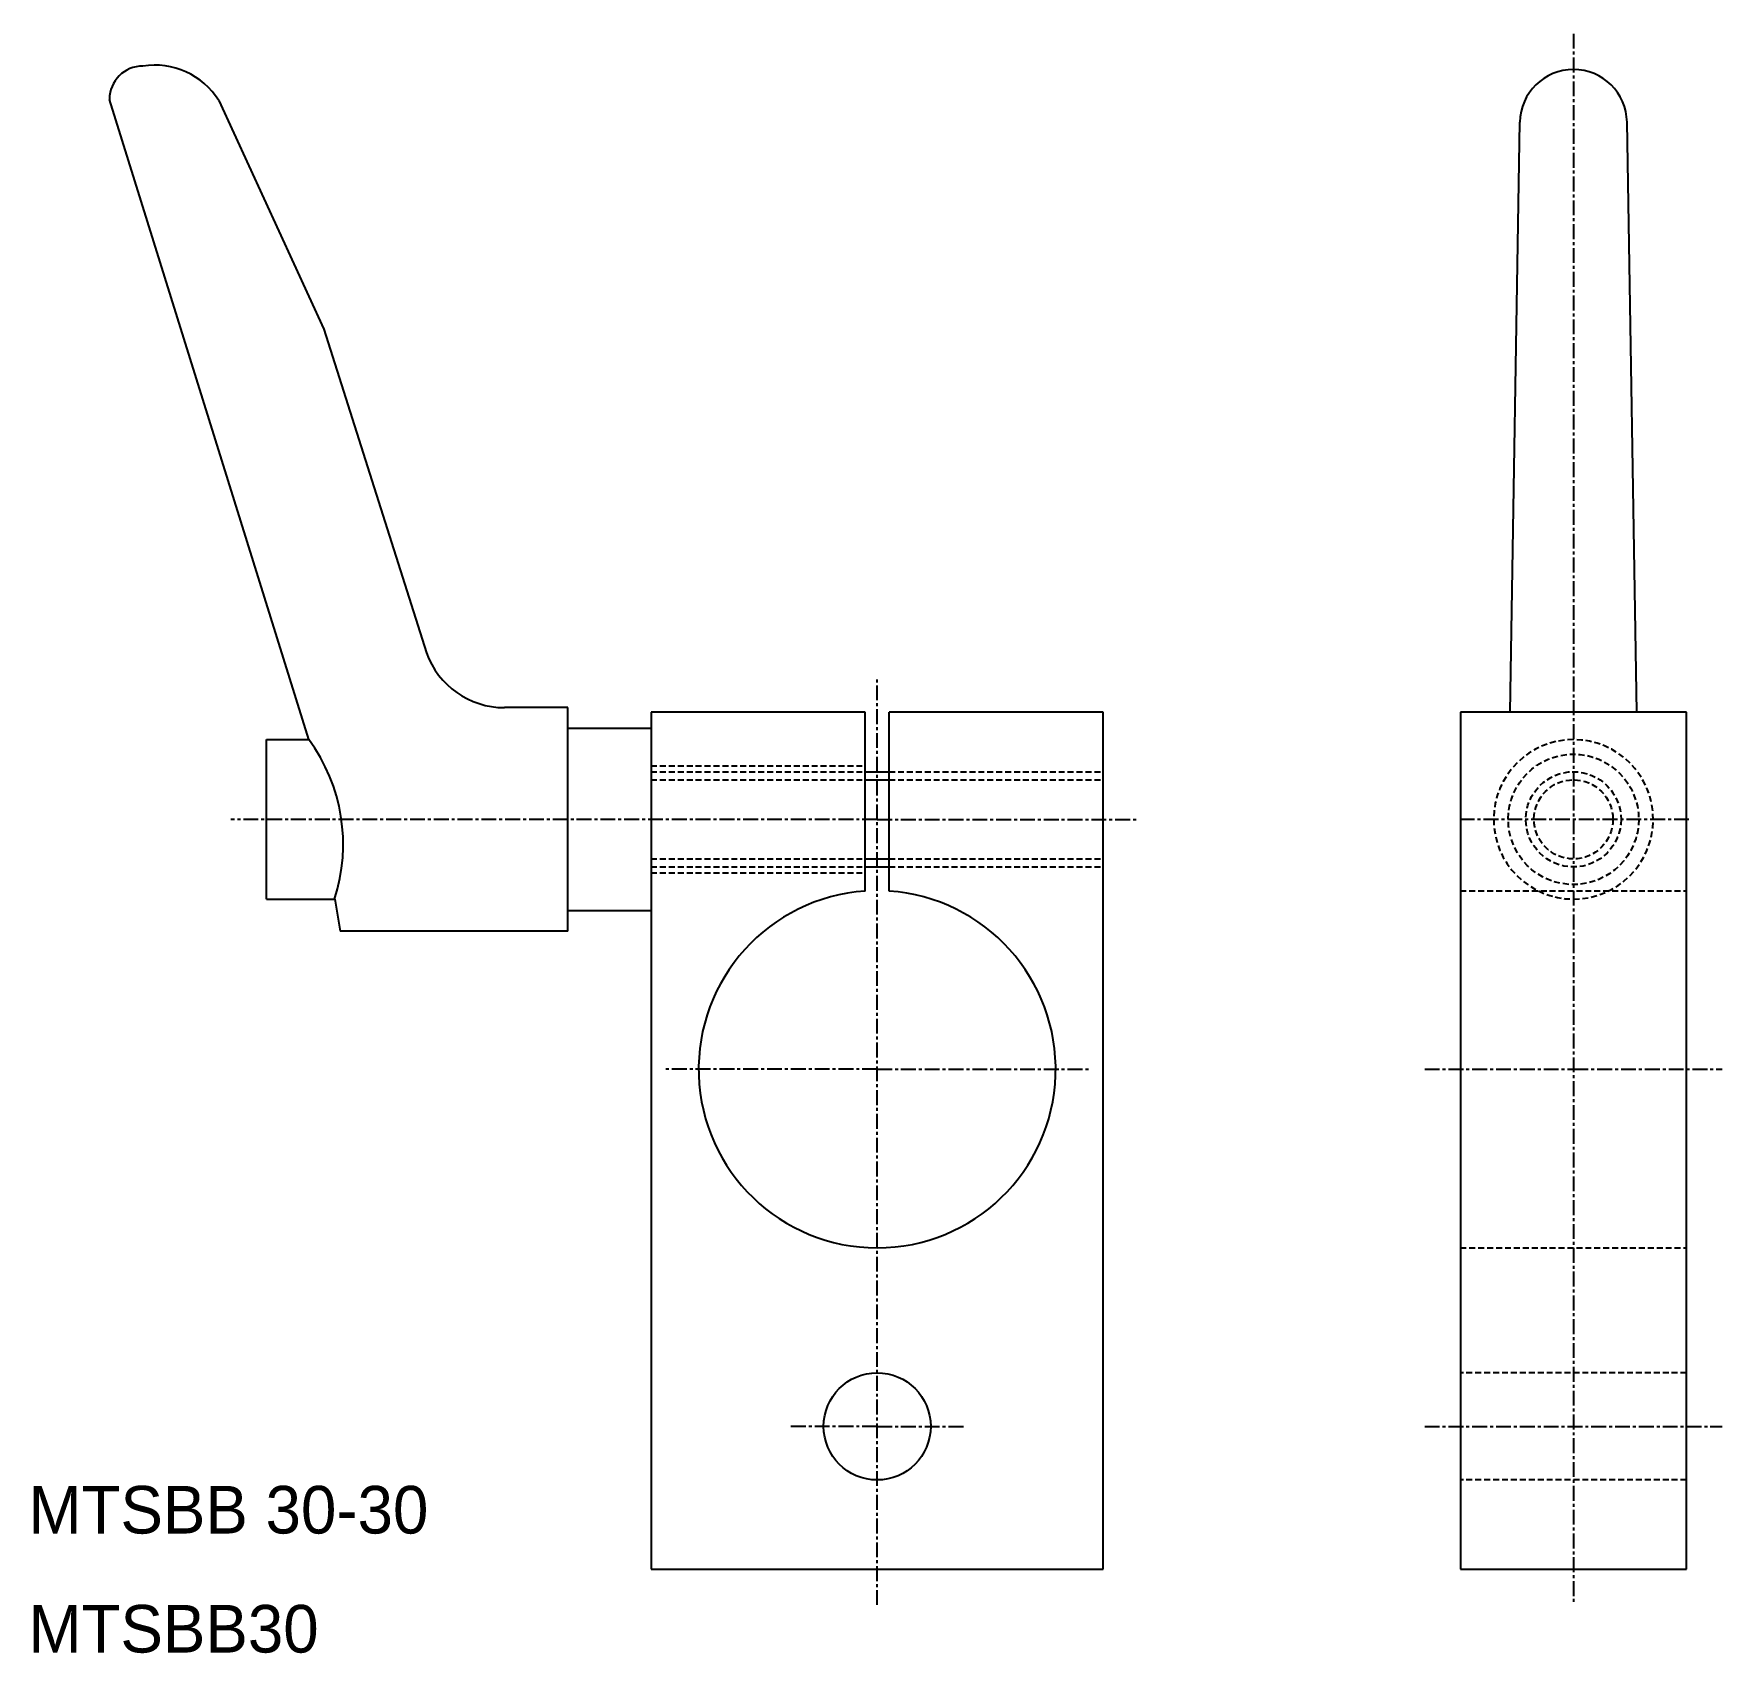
# Model space of a CAD drawing. Extents: x 10 to 152, y 10 to 146.
import ezdxf

# ---------------------------------------------------------------- set-up
doc = ezdxf.new("R2010")
doc.units = 0
doc.linetypes.add('CENTER', pattern=[2, 1.25, -0.25, 0.25, -0.25])
doc.linetypes.add('DASHED', pattern=[0.75, 0.5, -0.25])
doc.layers.get('0').update_dxf_attribs({"linetype": 'CONTINUOUS'})
doc.layers.add('CENTER', color=1, linetype='CENTER')

msp = doc.modelspace()

# ---------------------------------------------------------------- linework, layer by layer
at = {"color": 7, "linetype": 'CONTINUOUS'}
for p, q in [((33.56, 86.71), (16.8, 140.49)), ((25.98, 140.39), (34.8, 121.17)), ((134.47, 89), (135.3, 138.58)), ((145.13, 89), (144.3, 138.58)), ((34.8, 121.17), (43.43, 94)), ((55.3, 89.39), (49.98, 89.39)), ((55.3, 87.67), (55.3, 89.39)), ((62.3, 89), (62.3, 17)), ((80.3, 89), (62.3, 89)), ((80.3, 84), (80.3, 89)), ((100.3, 89), (82.3, 89)), ((82.3, 84), (82.3, 89)), ((100.3, 17), (100.3, 89)), ((130.3, 89), (130.3, 17)), ((134.47, 89), (130.3, 89)), ((145.13, 89), (134.47, 89)), ((149.3, 89), (145.13, 89)), ((149.3, 17), (149.3, 89)), ((30, 73.29), (30, 86.71)), ((30, 86.71), (33.56, 86.71)), ((55.3, 72.33), (55.3, 87.67)), ((55.3, 87.67), (62.3, 87.67)), ((80.3, 84), (82.3, 84)), ((80.3, 83.32), (80.3, 84)), ((82.3, 83.32), (82.3, 84)), ((80.3, 76.68), (80.3, 83.32)), ((82.3, 76.68), (82.3, 83.32)), ((80.3, 76), (80.3, 76.68)), ((82.3, 76), (82.3, 76.68)), ((80.3, 76), (82.3, 76)), ((80.3, 73.97), (80.3, 76)), ((82.3, 73.97), (82.3, 76)), ((30, 73.29), (35.72, 73.29)), ((35.72, 73.29), (36.18, 70.61)), ((55.3, 72.33), (62.3, 72.33)), ((55.3, 70.61), (55.3, 72.33)), ((55.3, 70.61), (36.18, 70.61)), ((62.3, 17), (100.3, 17)), ((130.3, 17), (149.3, 17))]:
    msp.add_line(p, q, dxfattribs=at)
at = {"color": 3, "linetype": 'DASHED'}
for p, q in [((62.3, 84.5), (80.3, 84.5)), ((62.3, 84), (80.3, 84)), ((82.3, 84), (100.3, 84)), ((62.3, 83.32), (80.3, 83.32)), ((82.3, 83.32), (100.3, 83.32)), ((62.3, 76.68), (80.3, 76.68)), ((82.3, 76.68), (100.3, 76.68)), ((62.3, 76), (80.3, 76)), ((62.3, 75.5), (80.3, 75.5)), ((82.3, 76), (100.3, 76)), ((130.3, 74), (149.3, 74)), ((130.3, 44), (149.3, 44)), ((149.3, 33.5), (130.3, 33.5)), ((149.3, 24.5), (130.3, 24.5))]:
    msp.add_line(p, q, dxfattribs=at)
at = {"color": 3, "linetype": 'CONTINUOUS'}
for p, q in [((80.3, 83.32), (82.3, 83.32)), ((80.3, 76.68), (82.3, 76.68))]:
    msp.add_line(p, q, dxfattribs=at)
at = {"color": 3, "linetype": 'DASHED'}
for radius in [5.48, 4, 3.32]:
    msp.add_circle((139.8, 80), radius, dxfattribs=at)
at = {"color": 7, "linetype": 'CONTINUOUS'}
msp.add_circle((81.3, 29), 4.5, dxfattribs=at)
for centre, radius, start, end in [((19.6, 140.49), 2.8, 90, 180), ((20.6, 137.02), 6.35, 32.0638, 99.0483), ((139.8, 138.5), 4.5, 0.9599, 179.0401), ((49.98, 96.35), 6.96, 199.7229, 270), ((21.47, 77.88), 14.97, 342.1488, 36.1383), ((81.3, 59), 15, 93.8226, 86.1774)]:
    msp.add_arc(centre, radius, start, end, dxfattribs=at)
at = {"color": 3, "linetype": 'DASHED'}
for start, end in [(90, 270), (270, 90)]:
    msp.add_arc((139.8, 80), 6.7, start, end, dxfattribs=at)
at = {"layer": 'CENTER', "color": 1, "linetype": 'CENTER'}
for p, q in [((139.8, 146), (139.8, 80)), ((81.3, 14), (81.3, 92)), ((65.3, 80), (27, 80)), ((81.3, 80), (62.3, 80)), ((81.3, 80), (103.3, 80)), ((149.5, 80), (130.1, 80)), ((139.8, 80), (139.8, 14)), ((81.3, 59), (63.3, 59)), ((81.3, 59), (99.3, 59)), ((127.3, 59), (139.8, 59)), ((139.8, 59), (152.3, 59)), ((81.3, 29), (73.8, 29)), ((81.3, 29), (88.8, 29)), ((127.3, 29), (152.3, 29))]:
    msp.add_line(p, q, dxfattribs=at)

# ---------------------------------------------------------------- texts
at = {"color": 7, "linetype": 'CONTINUOUS'}
for s, p in [('MTSBB 30-30', (10, 20)), ('MTSBB30', (10, 10))]:
    msp.add_text(s, height=4, dxfattribs=at).set_placement(p)

doc.saveas('drawing.dxf')
